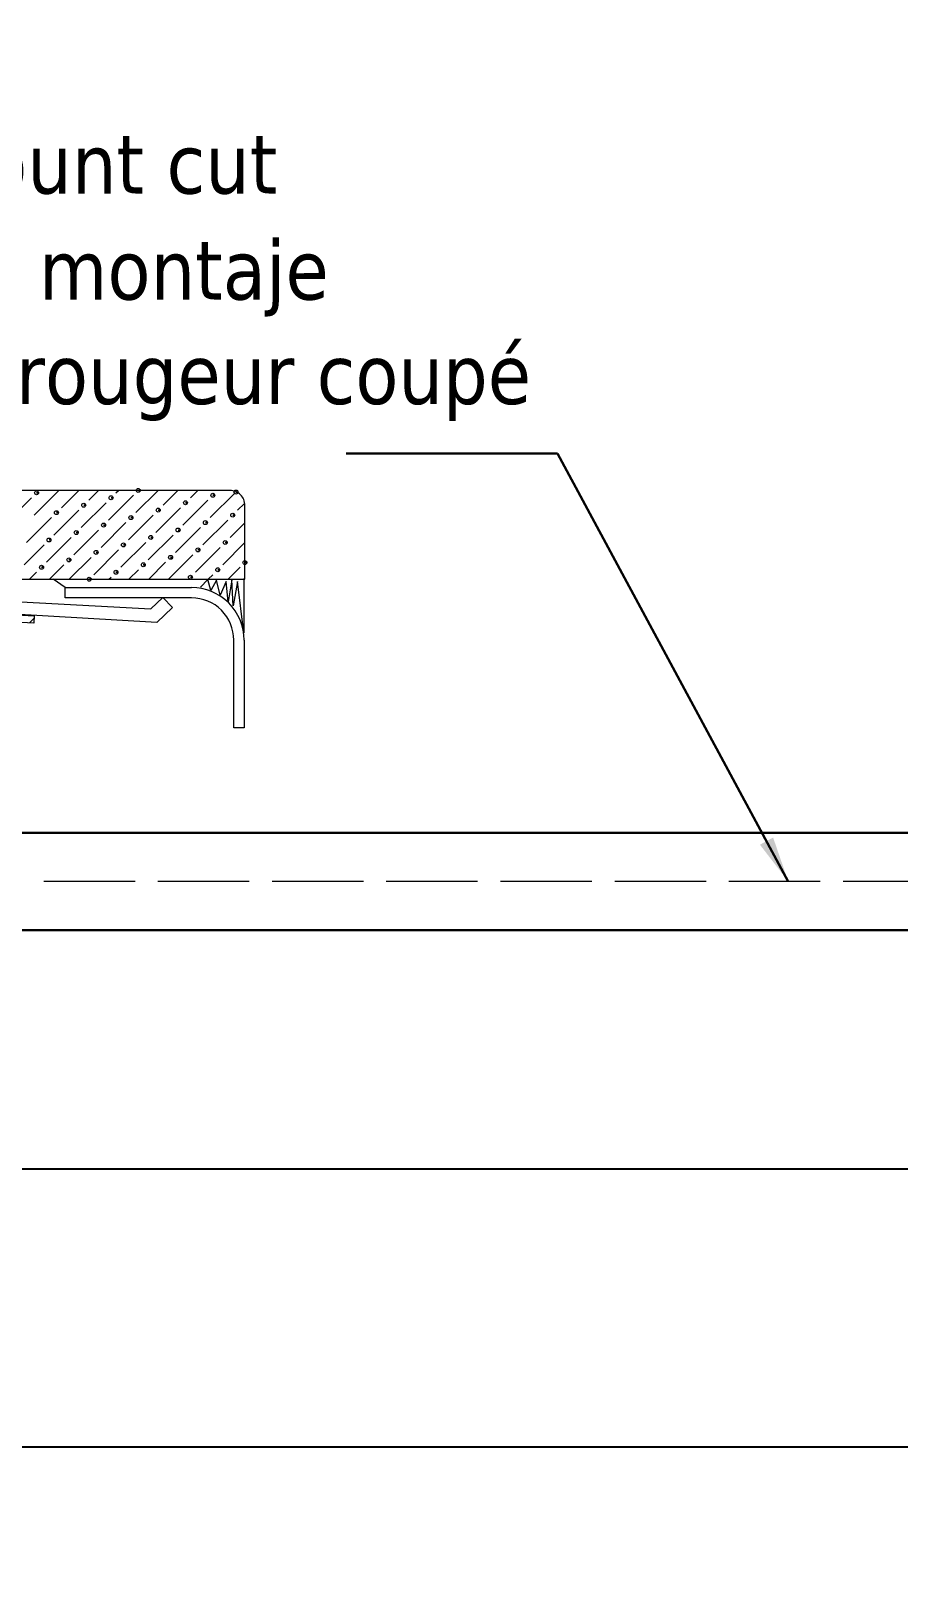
# Model space of a CAD drawing. Header units: millimetres. Extents: x 24811 to 87790, y -117828 to -2257.
# Drawn here: x 87448 to 87561.9, y -117712.9 to -117508 of the extents above; entities that cross this region are included whole.
import ezdxf

# ---------------------------------------------------------------- set-up
doc = ezdxf.new("R2010")
doc.units = ezdxf.units.MM
doc.header["$PDSIZE"] = -1
doc.linetypes.add('ACAD_ISO02W100', pattern=[15, 12, -3])
doc.layers.add('尺寸標注', color=1, linetype='Continuous', lineweight=30)
doc.layers.add('細實線', color=1, linetype='Continuous', lineweight=13)
doc.styles.add('DIM', font='txt.shx', dxfattribs={"width": 0.7, "bigfont": 'chineset.shx'})
doc.dimstyles.new('mm+in', dxfattribs={"dimscale": 2, "dimtxt": 10, "dimasz": 9, "dimexe": 1.25, "dimexo": 0.625, "dimgap": 2, "dimtad": 1, "dimtoh": 1, "dimdec": 1, "dimtxsty": 'DIM', "dimcen": 0, "dimclrd": 1, "dimclre": 1, "dimclrt": 3, "dimadec": 0, "dimazin": 0, "dimtfac": 1, "dimtdec": 1, "dimtmove": 0, "dimatfit": 3, "dimfxl": 1, "dimarcsym": 0})
doc.dimstyles.new('mm+in(开孔纸尺寸)', dxfattribs={"dimscale": 3, "dimtxt": 3.8, "dimasz": 2, "dimexe": 1.25, "dimexo": 0.625, "dimgap": 2, "dimtad": 1, "dimdec": 1, "dimtxsty": 'DIM', "dimcen": 0, "dimclrd": 256, "dimclre": 256, "dimclrt": 3, "dimadec": 0, "dimazin": 0, "dimtfac": 1, "dimtdec": 1, "dimtofl": 0, "dimtmove": 0, "dimatfit": 1, "dimfxl": 1, "dimlwd": -1, "dimarcsym": 0})

# ---------------------------------------------------------------- blocks, each defined once
blk = doc.blocks.new('*D52')
at = {"layer": 'Defpoints', "color": 0}
for p in [(86878.23, -117598.16), (87653.03, -117598.16), (87653.03, -117735.65)]:
    blk.add_point(p, dxfattribs=at)
at = {"layer": '尺寸標注', "color": 1, "lineweight": -2}
for p, q in [((86878.23, -117599.41), (86878.23, -117738.15)), ((87653.03, -117599.41), (87653.03, -117738.15)), ((86896.23, -117735.65), (87635.03, -117735.65))]:
    blk.add_line(p, q, dxfattribs=at)
at = {"layer": '尺寸標注', "color": 1}
for points in [[(86896.23, -117732.65), (86896.23, -117738.65), (86878.23, -117735.65)], [(87635.03, -117732.65), (87635.03, -117738.65), (87653.03, -117735.65)]]:
    blk.add_solid(points, dxfattribs=at)
at = {"layer": '尺寸標注', "color": 3, "insert": (87265.63, -117719.98), "char_height": 20, "attachment_point": 5, "style": 'DIM'}
blk.add_mtext('774,8mm [30 1/2"]', dxfattribs=at)
blk = doc.blocks.new('*D53')
at = {"layer": 'Defpoints', "color": 0}
for p in [(86884.63, -117605.57), (87646.63, -117605.57), (87646.63, -117693.9)]:
    blk.add_point(p, dxfattribs=at)
at = {"layer": '尺寸標注', "color": 1, "lineweight": -2}
for p, q in [((86884.63, -117606.82), (86884.63, -117696.4)), ((87646.63, -117606.82), (87646.63, -117696.4)), ((86902.63, -117693.9), (87628.63, -117693.9))]:
    blk.add_line(p, q, dxfattribs=at)
at = {"layer": '尺寸標注', "color": 1}
for points in [[(86902.63, -117690.9), (86902.63, -117696.9), (86884.63, -117693.9)], [(87628.63, -117690.9), (87628.63, -117696.9), (87646.63, -117693.9)]]:
    blk.add_solid(points, dxfattribs=at)
at = {"layer": '尺寸標注', "color": 3, "insert": (87265.63, -117679.9), "char_height": 20, "attachment_point": 5, "style": 'DIM'}
blk.add_mtext('762mm [30"]', dxfattribs=at)
blk = doc.blocks.new('*D54')
at = {"layer": 'Defpoints', "color": 0}
for p in [(86891.03, -117594.52), (87640.23, -117594.52), (87640.23, -117657.36)]:
    blk.add_point(p, dxfattribs=at)
at = {"layer": '尺寸標注', "color": 1, "lineweight": -2}
for p, q in [((86891.03, -117595.77), (86891.03, -117659.86)), ((87640.23, -117595.77), (87640.23, -117659.86)), ((86909.03, -117657.36), (87622.23, -117657.36))]:
    blk.add_line(p, q, dxfattribs=at)
at = {"layer": '尺寸標注', "color": 1}
for points in [[(86909.03, -117654.36), (86909.03, -117660.36), (86891.03, -117657.36)], [(87622.23, -117654.36), (87622.23, -117660.36), (87640.23, -117657.36)]]:
    blk.add_solid(points, dxfattribs=at)
at = {"layer": '尺寸標注', "color": 3, "insert": (87265.63, -117641.69), "char_height": 20, "attachment_point": 5, "style": 'DIM'}
blk.add_mtext('749,2mm [29 1/2"]', dxfattribs=at)
blk = doc.blocks.new('*D55')
at = {"layer": 'Defpoints', "color": 0}
for p in [(87532.33, -117181.43), (87758.99, -117181.43), (87646.63, -117626.03)]:
    blk.add_point(p, dxfattribs=at)
at = {"layer": '尺寸標注', "color": 1, "lineweight": -2}
for p, q in [((87533.58, -117181.43), (87761.49, -117181.43)), ((87758.99, -117608.03), (87758.99, -117199.43)), ((87647.88, -117626.03), (87761.49, -117626.03))]:
    blk.add_line(p, q, dxfattribs=at)
at = {"layer": '尺寸標注', "color": 1}
for points in [[(87755.99, -117199.43), (87761.99, -117199.43), (87758.99, -117181.43)], [(87755.99, -117608.03), (87761.99, -117608.03), (87758.99, -117626.03)]]:
    blk.add_solid(points, dxfattribs=at)
at = {"layer": '尺寸標注', "color": 3, "insert": (87743.32, -117403.73), "char_height": 20, "attachment_point": 5, "rotation": 90, "style": 'DIM'}
blk.add_mtext('444,6mm [17 1/2"]', dxfattribs=at)
blk = doc.blocks.new('egege')
at = {"layer": '細實線', "lineweight": 9}
for points in [[(87403.8, -116548.77), (87403.8, -116548.77), (87351.27, -116548.77), (87351.27, -116548.77)], [(87378.06, -116552.01), (87378.06, -116552.01), (87381.31, -116548.76), (87381.31, -116548.76)], [(87381.65, -116551.03), (87381.65, -116551.03), (87383.92, -116548.76), (87383.92, -116548.76)], [(87385.24, -116550.05), (87385.24, -116550.05), (87386.52, -116548.76), (87386.52, -116548.76)], [(87387.84, -116552.66), (87387.84, -116552.66), (87391.1, -116549.4), (87391.1, -116549.4)], [(87388.82, -116549.07), (87388.82, -116549.07), (87389.13, -116548.76), (87389.13, -116548.76)], [(87391.43, -116551.68), (87391.43, -116551.68), (87394.35, -116548.76), (87394.35, -116548.76)], [(87395.02, -116550.7), (87395.02, -116550.7), (87396.96, -116548.76), (87396.96, -116548.76)], [(87398.6, -116549.73), (87398.6, -116549.73), (87399.57, -116548.76), (87399.57, -116548.76)], [(87401.21, -116552.33), (87401.21, -116552.33), (87404.47, -116549.07), (87404.47, -116549.07)], [(87375.31, -116552.15), (87375.31, -116552.15), (87377.74, -116549.73), (87377.74, -116549.73)], [(87380.67, -116554.62), (87380.67, -116554.62), (87383.93, -116551.36), (87383.93, -116551.36)], [(87384.26, -116553.64), (87384.26, -116553.64), (87387.52, -116550.38), (87387.52, -116550.38)], [(87394.04, -116554.29), (87394.04, -116554.29), (87397.3, -116551.03), (87397.3, -116551.03)], [(87397.62, -116553.31), (87397.62, -116553.31), (87400.89, -116550.05), (87400.89, -116550.05)], [(87404.8, -116551.36), (87404.8, -116551.36), (87405.68, -116550.47), (87405.68, -116550.47)], [(87405.74, -116560.43), (87405.74, -116560.43), (87405.74, -116550.71), (87405.74, -116550.71)], [(87377.08, -116555.6), (87377.08, -116555.6), (87380.34, -116552.33), (87380.34, -116552.33)], [(87386.87, -116556.25), (87386.87, -116556.25), (87390.13, -116552.99), (87390.13, -116552.99)], [(87390.45, -116555.27), (87390.45, -116555.27), (87393.71, -116552.01), (87393.71, -116552.01)], [(87396.65, -116556.9), (87396.65, -116556.9), (87399.91, -116553.64), (87399.91, -116553.64)], [(87400.23, -116555.92), (87400.23, -116555.92), (87403.49, -116552.66), (87403.49, -116552.66)], [(87403.82, -116554.94), (87403.82, -116554.94), (87405.75, -116553.01), (87405.75, -116553.01)], [(87379.69, -116558.2), (87379.69, -116558.2), (87382.95, -116554.94), (87382.95, -116554.94)], [(87383.28, -116557.23), (87383.28, -116557.23), (87386.54, -116553.96), (87386.54, -116553.96)], [(87389.47, -116558.85), (87389.47, -116558.85), (87392.73, -116555.6), (87392.73, -116555.6)], [(87393.06, -116557.88), (87393.06, -116557.88), (87396.32, -116554.62), (87396.32, -116554.62)], [(87402.84, -116558.53), (87402.84, -116558.53), (87405.75, -116555.62), (87405.75, -116555.62)], [(87376.75, -116558.54), (87376.75, -116558.54), (87379.37, -116555.92), (87379.37, -116555.92)], [(87382.69, -116560.42), (87382.69, -116560.42), (87385.56, -116557.55), (87385.56, -116557.55)], [(87385.89, -116559.83), (87385.89, -116559.83), (87389.15, -116556.57), (87389.15, -116556.57)], [(87395.73, -116560.42), (87395.73, -116560.42), (87398.93, -116557.23), (87398.93, -116557.23)], [(87399.26, -116559.51), (87399.26, -116559.51), (87402.52, -116556.25), (87402.52, -116556.25)], [(87377.47, -116560.42), (87377.47, -116560.42), (87378.39, -116559.51), (87378.39, -116559.51)], [(87380.08, -116560.42), (87380.08, -116560.42), (87381.98, -116558.53), (87381.98, -116558.53)], [(87390.51, -116560.42), (87390.51, -116560.42), (87391.76, -116559.18), (87391.76, -116559.18)], [(87393.12, -116560.42), (87393.12, -116560.42), (87395.34, -116558.2), (87395.34, -116558.2)], [(87400.94, -116560.42), (87400.94, -116560.42), (87401.54, -116559.83), (87401.54, -116559.83)], [(87403.55, -116560.42), (87403.55, -116560.42), (87405.12, -116558.85), (87405.12, -116558.85)], [(87352.14, -116560.42), (87352.14, -116560.42), (87405.74, -116560.42), (87405.74, -116560.42)], [(87382.14, -116561.51), (87382.14, -116561.51), (87380.55, -116560.42), (87380.55, -116560.42)], [(87382.13, -116561.51), (87382.13, -116561.51), (87398.73, -116561.51), (87398.73, -116561.51)], [(87382.14, -116562.87), (87382.14, -116562.87), (87382.14, -116561.51), (87382.14, -116561.51)], [(87387.9, -116560.42), (87387.9, -116560.42), (87388.17, -116560.16), (87388.17, -116560.16)], [(87394.18, -116566.09), (87394.18, -116566.09), (87355.81, -116563.86), (87355.81, -116563.86)], [(87356.78, -116562.36), (87356.78, -116562.36), (87393.41, -116564.33), (87393.41, -116564.33)], [(87398.73, -116562.87), (87398.73, -116562.87), (87382.13, -116562.87), (87382.13, -116562.87)], [(87393.41, -116564.32), (87393.41, -116564.32), (87394.96, -116562.83), (87394.96, -116562.83)], [(87394.96, -116562.83), (87394.96, -116562.83), (87396.22, -116564.14), (87396.22, -116564.14)], [(87378, -116566.2), (87378, -116566.2), (87371.73, -116565.84), (87371.73, -116565.84)], [(87371.79, -116564.89), (87371.79, -116564.89), (87378.06, -116565.25), (87378.06, -116565.25)], [(87377.47, -116566.17), (87377.47, -116566.17), (87378.04, -116565.59), (87378.04, -116565.59)], [(87378.06, -116565.25), (87378.06, -116565.25), (87378.01, -116566.2), (87378.01, -116566.2)], [(87396.22, -116564.14), (87396.22, -116564.14), (87394.19, -116566.09), (87394.19, -116566.09)], [(87404.29, -116579.95), (87404.29, -116579.95), (87404.29, -116568.42), (87404.29, -116568.42)], [(87405.65, -116568.42), (87405.65, -116568.42), (87405.65, -116579.95), (87405.65, -116579.95)], [(87405.66, -116579.95), (87405.66, -116579.95), (87404.3, -116579.95), (87404.3, -116579.95)]]:
    blk.add_open_spline(points, degree=3, dxfattribs=at)
for points, knots in [([(87378.39, -116549.07), (87378.39, -116549.07), (87378.65, -116549.07), (87378.65, -116549.07), (87378.65, -116549.07), (87378.65, -116548.93), (87378.53, -116548.81), (87378.39, -116548.81), (87378.39, -116548.81), (87378.25, -116548.81), (87378.13, -116548.93), (87378.13, -116549.07), (87378.13, -116549.07), (87378.13, -116549.22), (87378.25, -116549.33), (87378.39, -116549.33), (87378.39, -116549.33), (87378.53, -116549.33), (87378.65, -116549.22), (87378.65, -116549.07), (87378.65, -116549.07), (87378.65, -116549.07), (87378.39, -116549.07), (87378.39, -116549.07)], [0, 0, 0, 0, 0.142857, 0.142857, 0.142857, 0.142857, 0.285714, 0.285714, 0.285714, 0.285714, 0.428571, 0.428571, 0.428571, 0.428571, 0.571429, 0.571429, 0.571429, 0.571429, 0.714286, 0.714286, 0.714286, 0.714286, 1, 1, 1, 1]), ([(87388.17, -116549.73), (87388.17, -116549.73), (87388.43, -116549.73), (87388.43, -116549.73), (87388.43, -116549.73), (87388.43, -116549.58), (87388.31, -116549.47), (87388.17, -116549.47), (87388.17, -116549.47), (87388.03, -116549.47), (87387.91, -116549.58), (87387.91, -116549.73), (87387.91, -116549.73), (87387.91, -116549.87), (87388.03, -116549.99), (87388.17, -116549.99), (87388.17, -116549.99), (87388.31, -116549.99), (87388.43, -116549.87), (87388.43, -116549.73), (87388.43, -116549.73), (87388.43, -116549.73), (87388.17, -116549.73), (87388.17, -116549.73)], [0, 0, 0, 0, 0.142857, 0.142857, 0.142857, 0.142857, 0.285714, 0.285714, 0.285714, 0.285714, 0.428571, 0.428571, 0.428571, 0.428571, 0.571429, 0.571429, 0.571429, 0.571429, 0.714286, 0.714286, 0.714286, 0.714286, 1, 1, 1, 1]), ([(87391.74, -116548.76), (87391.74, -116548.76), (87392, -116548.76), (87392, -116548.76), (87392, -116548.76), (87392, -116548.62), (87391.89, -116548.5), (87391.74, -116548.5), (87391.74, -116548.5), (87391.6, -116548.5), (87391.48, -116548.62), (87391.48, -116548.76), (87391.48, -116548.76), (87391.48, -116548.91), (87391.6, -116549.02), (87391.74, -116549.02), (87391.74, -116549.02), (87391.89, -116549.02), (87392, -116548.91), (87392, -116548.76), (87392, -116548.76), (87392, -116548.76), (87391.74, -116548.76), (87391.74, -116548.76)], [0, 0, 0, 0, 0.142857, 0.142857, 0.142857, 0.142857, 0.285714, 0.285714, 0.285714, 0.285714, 0.428571, 0.428571, 0.428571, 0.428571, 0.571429, 0.571429, 0.571429, 0.571429, 0.714286, 0.714286, 0.714286, 0.714286, 1, 1, 1, 1]), ([(87401.54, -116549.4), (87401.54, -116549.4), (87401.8, -116549.4), (87401.8, -116549.4), (87401.8, -116549.4), (87401.8, -116549.26), (87401.68, -116549.14), (87401.54, -116549.14), (87401.54, -116549.14), (87401.39, -116549.14), (87401.28, -116549.26), (87401.28, -116549.4), (87401.28, -116549.4), (87401.28, -116549.54), (87401.39, -116549.66), (87401.54, -116549.66), (87401.54, -116549.66), (87401.68, -116549.66), (87401.8, -116549.54), (87401.8, -116549.4), (87401.8, -116549.4), (87401.8, -116549.4), (87401.54, -116549.4), (87401.54, -116549.4)], [0, 0, 0, 0, 0.142857, 0.142857, 0.142857, 0.142857, 0.285714, 0.285714, 0.285714, 0.285714, 0.428571, 0.428571, 0.428571, 0.428571, 0.571429, 0.571429, 0.571429, 0.571429, 0.714286, 0.714286, 0.714286, 0.714286, 1, 1, 1, 1]), ([(87405.75, -116550.71), (87405.75, -116550.19), (87405.54, -116549.7), (87405.18, -116549.33), (87405.18, -116549.33), (87404.81, -116548.97), (87404.32, -116548.76), (87403.8, -116548.76)], [0, 0, 0, 0, 0.333333, 0.333333, 0.333333, 0.333333, 1, 1, 1, 1]), ([(87404.58, -116548.97), (87404.58, -116548.97), (87404.84, -116548.97), (87404.84, -116548.97), (87404.84, -116548.97), (87404.84, -116548.83), (87404.72, -116548.71), (87404.58, -116548.71), (87404.58, -116548.71), (87404.43, -116548.71), (87404.32, -116548.83), (87404.32, -116548.97), (87404.32, -116548.97), (87404.32, -116549.11), (87404.43, -116549.23), (87404.58, -116549.23), (87404.58, -116549.23), (87404.72, -116549.23), (87404.84, -116549.11), (87404.84, -116548.97), (87404.84, -116548.97), (87404.84, -116548.97), (87404.58, -116548.97), (87404.58, -116548.97)], [0, 0, 0, 0, 0.142857, 0.142857, 0.142857, 0.142857, 0.285714, 0.285714, 0.285714, 0.285714, 0.428571, 0.428571, 0.428571, 0.428571, 0.571429, 0.571429, 0.571429, 0.571429, 0.714286, 0.714286, 0.714286, 0.714286, 1, 1, 1, 1]), ([(87381, -116551.68), (87381, -116551.68), (87381.26, -116551.68), (87381.26, -116551.68), (87381.26, -116551.68), (87381.26, -116551.54), (87381.14, -116551.42), (87381, -116551.42), (87381, -116551.42), (87380.85, -116551.42), (87380.74, -116551.54), (87380.74, -116551.68), (87380.74, -116551.68), (87380.74, -116551.82), (87380.85, -116551.94), (87381, -116551.94), (87381, -116551.94), (87381.14, -116551.94), (87381.26, -116551.82), (87381.26, -116551.68), (87381.26, -116551.68), (87381.26, -116551.68), (87381, -116551.68), (87381, -116551.68)], [0, 0, 0, 0, 0.142857, 0.142857, 0.142857, 0.142857, 0.285714, 0.285714, 0.285714, 0.285714, 0.428571, 0.428571, 0.428571, 0.428571, 0.571429, 0.571429, 0.571429, 0.571429, 0.714286, 0.714286, 0.714286, 0.714286, 1, 1, 1, 1]), ([(87384.58, -116550.7), (87384.58, -116550.7), (87384.84, -116550.7), (87384.84, -116550.7), (87384.84, -116550.7), (87384.84, -116550.56), (87384.73, -116550.44), (87384.58, -116550.44), (87384.58, -116550.44), (87384.44, -116550.44), (87384.32, -116550.56), (87384.32, -116550.7), (87384.32, -116550.7), (87384.32, -116550.85), (87384.44, -116550.96), (87384.58, -116550.96), (87384.58, -116550.96), (87384.73, -116550.96), (87384.84, -116550.85), (87384.84, -116550.7), (87384.84, -116550.7), (87384.84, -116550.7), (87384.58, -116550.7), (87384.58, -116550.7)], [0, 0, 0, 0, 0.142857, 0.142857, 0.142857, 0.142857, 0.285714, 0.285714, 0.285714, 0.285714, 0.428571, 0.428571, 0.428571, 0.428571, 0.571429, 0.571429, 0.571429, 0.571429, 0.714286, 0.714286, 0.714286, 0.714286, 1, 1, 1, 1]), ([(87394.37, -116551.36), (87394.37, -116551.36), (87394.63, -116551.36), (87394.63, -116551.36), (87394.63, -116551.36), (87394.63, -116551.21), (87394.51, -116551.09), (87394.37, -116551.09), (87394.37, -116551.09), (87394.22, -116551.09), (87394.11, -116551.21), (87394.11, -116551.36), (87394.11, -116551.36), (87394.11, -116551.5), (87394.22, -116551.61), (87394.37, -116551.61), (87394.37, -116551.61), (87394.51, -116551.61), (87394.63, -116551.5), (87394.63, -116551.36), (87394.63, -116551.36), (87394.63, -116551.36), (87394.37, -116551.36), (87394.37, -116551.36)], [0, 0, 0, 0, 0.142857, 0.142857, 0.142857, 0.142857, 0.285714, 0.285714, 0.285714, 0.285714, 0.428571, 0.428571, 0.428571, 0.428571, 0.571429, 0.571429, 0.571429, 0.571429, 0.714286, 0.714286, 0.714286, 0.714286, 1, 1, 1, 1]), ([(87397.95, -116550.38), (87397.95, -116550.38), (87398.21, -116550.38), (87398.21, -116550.38), (87398.21, -116550.38), (87398.21, -116550.24), (87398.09, -116550.12), (87397.95, -116550.12), (87397.95, -116550.12), (87397.81, -116550.12), (87397.69, -116550.24), (87397.69, -116550.38), (87397.69, -116550.38), (87397.69, -116550.52), (87397.81, -116550.64), (87397.95, -116550.64), (87397.95, -116550.64), (87398.09, -116550.64), (87398.21, -116550.52), (87398.21, -116550.38), (87398.21, -116550.38), (87398.21, -116550.38), (87397.95, -116550.38), (87397.95, -116550.38)], [0, 0, 0, 0, 0.142857, 0.142857, 0.142857, 0.142857, 0.285714, 0.285714, 0.285714, 0.285714, 0.428571, 0.428571, 0.428571, 0.428571, 0.571429, 0.571429, 0.571429, 0.571429, 0.714286, 0.714286, 0.714286, 0.714286, 1, 1, 1, 1]), ([(87387.19, -116553.31), (87387.19, -116553.31), (87387.45, -116553.31), (87387.45, -116553.31), (87387.45, -116553.31), (87387.45, -116553.17), (87387.34, -116553.05), (87387.19, -116553.05), (87387.19, -116553.05), (87387.05, -116553.05), (87386.93, -116553.17), (87386.93, -116553.31), (87386.93, -116553.31), (87386.93, -116553.46), (87387.05, -116553.57), (87387.19, -116553.57), (87387.19, -116553.57), (87387.34, -116553.57), (87387.45, -116553.46), (87387.45, -116553.31), (87387.45, -116553.31), (87387.45, -116553.31), (87387.19, -116553.31), (87387.19, -116553.31)], [0, 0, 0, 0, 0.142857, 0.142857, 0.142857, 0.142857, 0.285714, 0.285714, 0.285714, 0.285714, 0.428571, 0.428571, 0.428571, 0.428571, 0.571429, 0.571429, 0.571429, 0.571429, 0.714286, 0.714286, 0.714286, 0.714286, 1, 1, 1, 1]), ([(87390.78, -116552.33), (87390.78, -116552.33), (87391.04, -116552.33), (87391.04, -116552.33), (87391.04, -116552.33), (87391.04, -116552.19), (87390.92, -116552.07), (87390.78, -116552.07), (87390.78, -116552.07), (87390.64, -116552.07), (87390.52, -116552.19), (87390.52, -116552.33), (87390.52, -116552.33), (87390.52, -116552.48), (87390.64, -116552.59), (87390.78, -116552.59), (87390.78, -116552.59), (87390.92, -116552.59), (87391.04, -116552.48), (87391.04, -116552.33), (87391.04, -116552.33), (87391.04, -116552.33), (87390.78, -116552.33), (87390.78, -116552.33)], [0, 0, 0, 0, 0.142857, 0.142857, 0.142857, 0.142857, 0.285714, 0.285714, 0.285714, 0.285714, 0.428571, 0.428571, 0.428571, 0.428571, 0.571429, 0.571429, 0.571429, 0.571429, 0.714286, 0.714286, 0.714286, 0.714286, 1, 1, 1, 1]), ([(87396.97, -116553.96), (87396.97, -116553.96), (87397.23, -116553.96), (87397.23, -116553.96), (87397.23, -116553.96), (87397.23, -116553.82), (87397.12, -116553.7), (87396.97, -116553.7), (87396.97, -116553.7), (87396.83, -116553.7), (87396.71, -116553.82), (87396.71, -116553.96), (87396.71, -116553.96), (87396.71, -116554.11), (87396.83, -116554.22), (87396.97, -116554.22), (87396.97, -116554.22), (87397.12, -116554.22), (87397.23, -116554.11), (87397.23, -116553.96), (87397.23, -116553.96), (87397.23, -116553.96), (87396.97, -116553.96), (87396.97, -116553.96)], [0, 0, 0, 0, 0.142857, 0.142857, 0.142857, 0.142857, 0.285714, 0.285714, 0.285714, 0.285714, 0.428571, 0.428571, 0.428571, 0.428571, 0.571429, 0.571429, 0.571429, 0.571429, 0.714286, 0.714286, 0.714286, 0.714286, 1, 1, 1, 1]), ([(87400.56, -116552.99), (87400.56, -116552.99), (87400.82, -116552.99), (87400.82, -116552.99), (87400.82, -116552.99), (87400.82, -116552.84), (87400.7, -116552.73), (87400.56, -116552.73), (87400.56, -116552.73), (87400.42, -116552.73), (87400.3, -116552.84), (87400.3, -116552.99), (87400.3, -116552.99), (87400.3, -116553.13), (87400.42, -116553.25), (87400.56, -116553.25), (87400.56, -116553.25), (87400.7, -116553.25), (87400.82, -116553.13), (87400.82, -116552.99), (87400.82, -116552.99), (87400.82, -116552.99), (87400.56, -116552.99), (87400.56, -116552.99)], [0, 0, 0, 0, 0.142857, 0.142857, 0.142857, 0.142857, 0.285714, 0.285714, 0.285714, 0.285714, 0.428571, 0.428571, 0.428571, 0.428571, 0.571429, 0.571429, 0.571429, 0.571429, 0.714286, 0.714286, 0.714286, 0.714286, 1, 1, 1, 1]), ([(87404.15, -116552.01), (87404.15, -116552.01), (87404.41, -116552.01), (87404.41, -116552.01), (87404.41, -116552.01), (87404.41, -116551.86), (87404.29, -116551.75), (87404.15, -116551.75), (87404.15, -116551.75), (87404, -116551.75), (87403.89, -116551.86), (87403.89, -116552.01), (87403.89, -116552.01), (87403.89, -116552.15), (87404, -116552.27), (87404.15, -116552.27), (87404.15, -116552.27), (87404.29, -116552.27), (87404.41, -116552.15), (87404.41, -116552.01), (87404.41, -116552.01), (87404.41, -116552.01), (87404.15, -116552.01), (87404.15, -116552.01)], [0, 0, 0, 0, 0.142857, 0.142857, 0.142857, 0.142857, 0.285714, 0.285714, 0.285714, 0.285714, 0.428571, 0.428571, 0.428571, 0.428571, 0.571429, 0.571429, 0.571429, 0.571429, 0.714286, 0.714286, 0.714286, 0.714286, 1, 1, 1, 1]), ([(87380.02, -116555.27), (87380.02, -116555.27), (87380.28, -116555.27), (87380.28, -116555.27), (87380.28, -116555.27), (87380.28, -116555.13), (87380.16, -116555.01), (87380.02, -116555.01), (87380.02, -116555.01), (87379.87, -116555.01), (87379.76, -116555.13), (87379.76, -116555.27), (87379.76, -116555.27), (87379.76, -116555.41), (87379.87, -116555.53), (87380.02, -116555.53), (87380.02, -116555.53), (87380.16, -116555.53), (87380.28, -116555.41), (87380.28, -116555.27), (87380.28, -116555.27), (87380.28, -116555.27), (87380.02, -116555.27), (87380.02, -116555.27)], [0, 0, 0, 0, 0.142857, 0.142857, 0.142857, 0.142857, 0.285714, 0.285714, 0.285714, 0.285714, 0.428571, 0.428571, 0.428571, 0.428571, 0.571429, 0.571429, 0.571429, 0.571429, 0.714286, 0.714286, 0.714286, 0.714286, 1, 1, 1, 1]), ([(87383.6, -116554.29), (87383.6, -116554.29), (87383.86, -116554.29), (87383.86, -116554.29), (87383.86, -116554.29), (87383.86, -116554.15), (87383.75, -116554.03), (87383.6, -116554.03), (87383.6, -116554.03), (87383.46, -116554.03), (87383.34, -116554.15), (87383.34, -116554.29), (87383.34, -116554.29), (87383.34, -116554.43), (87383.46, -116554.55), (87383.6, -116554.55), (87383.6, -116554.55), (87383.75, -116554.55), (87383.86, -116554.43), (87383.86, -116554.29), (87383.86, -116554.29), (87383.86, -116554.29), (87383.6, -116554.29), (87383.6, -116554.29)], [0, 0, 0, 0, 0.142857, 0.142857, 0.142857, 0.142857, 0.285714, 0.285714, 0.285714, 0.285714, 0.428571, 0.428571, 0.428571, 0.428571, 0.571429, 0.571429, 0.571429, 0.571429, 0.714286, 0.714286, 0.714286, 0.714286, 1, 1, 1, 1]), ([(87389.8, -116555.92), (87389.8, -116555.92), (87390.06, -116555.92), (87390.06, -116555.92), (87390.06, -116555.92), (87390.06, -116555.78), (87389.94, -116555.66), (87389.8, -116555.66), (87389.8, -116555.66), (87389.66, -116555.66), (87389.54, -116555.78), (87389.54, -116555.92), (87389.54, -116555.92), (87389.54, -116556.06), (87389.66, -116556.18), (87389.8, -116556.18), (87389.8, -116556.18), (87389.94, -116556.18), (87390.06, -116556.06), (87390.06, -116555.92), (87390.06, -116555.92), (87390.06, -116555.92), (87389.8, -116555.92), (87389.8, -116555.92)], [0, 0, 0, 0, 0.142857, 0.142857, 0.142857, 0.142857, 0.285714, 0.285714, 0.285714, 0.285714, 0.428571, 0.428571, 0.428571, 0.428571, 0.571429, 0.571429, 0.571429, 0.571429, 0.714286, 0.714286, 0.714286, 0.714286, 1, 1, 1, 1]), ([(87393.39, -116554.94), (87393.39, -116554.94), (87393.65, -116554.94), (87393.65, -116554.94), (87393.65, -116554.94), (87393.65, -116554.8), (87393.53, -116554.68), (87393.39, -116554.68), (87393.39, -116554.68), (87393.24, -116554.68), (87393.13, -116554.8), (87393.13, -116554.94), (87393.13, -116554.94), (87393.13, -116555.09), (87393.24, -116555.2), (87393.39, -116555.2), (87393.39, -116555.2), (87393.53, -116555.2), (87393.65, -116555.09), (87393.65, -116554.94), (87393.65, -116554.94), (87393.65, -116554.94), (87393.39, -116554.94), (87393.39, -116554.94)], [0, 0, 0, 0, 0.142857, 0.142857, 0.142857, 0.142857, 0.285714, 0.285714, 0.285714, 0.285714, 0.428571, 0.428571, 0.428571, 0.428571, 0.571429, 0.571429, 0.571429, 0.571429, 0.714286, 0.714286, 0.714286, 0.714286, 1, 1, 1, 1]), ([(87403.17, -116555.59), (87403.17, -116555.59), (87403.43, -116555.59), (87403.43, -116555.59), (87403.43, -116555.59), (87403.43, -116555.45), (87403.31, -116555.34), (87403.17, -116555.34), (87403.17, -116555.34), (87403.02, -116555.34), (87402.91, -116555.45), (87402.91, -116555.59), (87402.91, -116555.59), (87402.91, -116555.74), (87403.02, -116555.86), (87403.17, -116555.86), (87403.17, -116555.86), (87403.31, -116555.86), (87403.43, -116555.74), (87403.43, -116555.59), (87403.43, -116555.59), (87403.43, -116555.59), (87403.17, -116555.59), (87403.17, -116555.59)], [0, 0, 0, 0, 0.142857, 0.142857, 0.142857, 0.142857, 0.285714, 0.285714, 0.285714, 0.285714, 0.428571, 0.428571, 0.428571, 0.428571, 0.571429, 0.571429, 0.571429, 0.571429, 0.714286, 0.714286, 0.714286, 0.714286, 1, 1, 1, 1]), ([(87382.63, -116557.88), (87382.63, -116557.88), (87382.89, -116557.88), (87382.89, -116557.88), (87382.89, -116557.88), (87382.89, -116557.73), (87382.77, -116557.62), (87382.63, -116557.62), (87382.63, -116557.62), (87382.48, -116557.62), (87382.37, -116557.73), (87382.37, -116557.88), (87382.37, -116557.88), (87382.37, -116558.02), (87382.48, -116558.14), (87382.63, -116558.14), (87382.63, -116558.14), (87382.77, -116558.14), (87382.89, -116558.02), (87382.89, -116557.88), (87382.89, -116557.88), (87382.89, -116557.88), (87382.63, -116557.88), (87382.63, -116557.88)], [0, 0, 0, 0, 0.142857, 0.142857, 0.142857, 0.142857, 0.285714, 0.285714, 0.285714, 0.285714, 0.428571, 0.428571, 0.428571, 0.428571, 0.571429, 0.571429, 0.571429, 0.571429, 0.714286, 0.714286, 0.714286, 0.714286, 1, 1, 1, 1]), ([(87386.21, -116556.9), (87386.21, -116556.9), (87386.47, -116556.9), (87386.47, -116556.9), (87386.47, -116556.9), (87386.47, -116556.75), (87386.36, -116556.64), (87386.21, -116556.64), (87386.21, -116556.64), (87386.07, -116556.64), (87385.95, -116556.75), (87385.95, -116556.9), (87385.95, -116556.9), (87385.95, -116557.04), (87386.07, -116557.16), (87386.21, -116557.16), (87386.21, -116557.16), (87386.36, -116557.16), (87386.47, -116557.04), (87386.47, -116556.9), (87386.47, -116556.9), (87386.47, -116556.9), (87386.21, -116556.9), (87386.21, -116556.9)], [0, 0, 0, 0, 0.142857, 0.142857, 0.142857, 0.142857, 0.285714, 0.285714, 0.285714, 0.285714, 0.428571, 0.428571, 0.428571, 0.428571, 0.571429, 0.571429, 0.571429, 0.571429, 0.714286, 0.714286, 0.714286, 0.714286, 1, 1, 1, 1]), ([(87395.99, -116557.55), (87395.99, -116557.55), (87396.26, -116557.55), (87396.26, -116557.55), (87396.26, -116557.55), (87396.26, -116557.41), (87396.14, -116557.29), (87395.99, -116557.29), (87395.99, -116557.29), (87395.85, -116557.29), (87395.73, -116557.41), (87395.73, -116557.55), (87395.73, -116557.55), (87395.73, -116557.69), (87395.85, -116557.81), (87395.99, -116557.81), (87395.99, -116557.81), (87396.14, -116557.81), (87396.26, -116557.69), (87396.26, -116557.55), (87396.26, -116557.55), (87396.26, -116557.55), (87395.99, -116557.55), (87395.99, -116557.55)], [0, 0, 0, 0, 0.142857, 0.142857, 0.142857, 0.142857, 0.285714, 0.285714, 0.285714, 0.285714, 0.428571, 0.428571, 0.428571, 0.428571, 0.571429, 0.571429, 0.571429, 0.571429, 0.714286, 0.714286, 0.714286, 0.714286, 1, 1, 1, 1]), ([(87399.58, -116556.57), (87399.58, -116556.57), (87399.84, -116556.57), (87399.84, -116556.57), (87399.84, -116556.57), (87399.84, -116556.43), (87399.73, -116556.31), (87399.58, -116556.31), (87399.58, -116556.31), (87399.44, -116556.31), (87399.32, -116556.43), (87399.32, -116556.57), (87399.32, -116556.57), (87399.32, -116556.71), (87399.44, -116556.83), (87399.58, -116556.83), (87399.58, -116556.83), (87399.73, -116556.83), (87399.84, -116556.71), (87399.84, -116556.57), (87399.84, -116556.57), (87399.84, -116556.57), (87399.58, -116556.57), (87399.58, -116556.57)], [0, 0, 0, 0, 0.142857, 0.142857, 0.142857, 0.142857, 0.285714, 0.285714, 0.285714, 0.285714, 0.428571, 0.428571, 0.428571, 0.428571, 0.571429, 0.571429, 0.571429, 0.571429, 0.714286, 0.714286, 0.714286, 0.714286, 1, 1, 1, 1]), ([(87379.04, -116558.85), (87379.04, -116558.85), (87379.3, -116558.85), (87379.3, -116558.85), (87379.3, -116558.85), (87379.3, -116558.71), (87379.19, -116558.59), (87379.04, -116558.59), (87379.04, -116558.59), (87378.9, -116558.59), (87378.78, -116558.71), (87378.78, -116558.85), (87378.78, -116558.85), (87378.78, -116559), (87378.9, -116559.11), (87379.04, -116559.11), (87379.04, -116559.11), (87379.19, -116559.11), (87379.3, -116559), (87379.3, -116558.85), (87379.3, -116558.85), (87379.3, -116558.85), (87379.04, -116558.85), (87379.04, -116558.85)], [0, 0, 0, 0, 0.142857, 0.142857, 0.142857, 0.142857, 0.285714, 0.285714, 0.285714, 0.285714, 0.428571, 0.428571, 0.428571, 0.428571, 0.571429, 0.571429, 0.571429, 0.571429, 0.714286, 0.714286, 0.714286, 0.714286, 1, 1, 1, 1]), ([(87388.82, -116559.51), (87388.82, -116559.51), (87389.08, -116559.51), (87389.08, -116559.51), (87389.08, -116559.51), (87389.08, -116559.36), (87388.97, -116559.25), (87388.82, -116559.25), (87388.82, -116559.25), (87388.68, -116559.25), (87388.56, -116559.36), (87388.56, -116559.51), (87388.56, -116559.51), (87388.56, -116559.65), (87388.68, -116559.77), (87388.82, -116559.77), (87388.82, -116559.77), (87388.97, -116559.77), (87389.08, -116559.65), (87389.08, -116559.51), (87389.08, -116559.51), (87389.08, -116559.51), (87388.82, -116559.51), (87388.82, -116559.51)], [0, 0, 0, 0, 0.142857, 0.142857, 0.142857, 0.142857, 0.285714, 0.285714, 0.285714, 0.285714, 0.428571, 0.428571, 0.428571, 0.428571, 0.571429, 0.571429, 0.571429, 0.571429, 0.714286, 0.714286, 0.714286, 0.714286, 1, 1, 1, 1]), ([(87392.41, -116558.53), (87392.41, -116558.53), (87392.67, -116558.53), (87392.67, -116558.53), (87392.67, -116558.53), (87392.67, -116558.39), (87392.55, -116558.27), (87392.41, -116558.27), (87392.41, -116558.27), (87392.26, -116558.27), (87392.15, -116558.39), (87392.15, -116558.53), (87392.15, -116558.53), (87392.15, -116558.67), (87392.26, -116558.79), (87392.41, -116558.79), (87392.41, -116558.79), (87392.55, -116558.79), (87392.67, -116558.67), (87392.67, -116558.53), (87392.67, -116558.53), (87392.67, -116558.53), (87392.41, -116558.53), (87392.41, -116558.53)], [0, 0, 0, 0, 0.142857, 0.142857, 0.142857, 0.142857, 0.285714, 0.285714, 0.285714, 0.285714, 0.428571, 0.428571, 0.428571, 0.428571, 0.571429, 0.571429, 0.571429, 0.571429, 0.714286, 0.714286, 0.714286, 0.714286, 1, 1, 1, 1]), ([(87398.6, -116560.16), (87398.6, -116560.16), (87398.86, -116560.16), (87398.86, -116560.16), (87398.86, -116560.16), (87398.86, -116560.01), (87398.75, -116559.9), (87398.6, -116559.9), (87398.6, -116559.9), (87398.46, -116559.9), (87398.34, -116560.01), (87398.34, -116560.16), (87398.34, -116560.16), (87398.34, -116560.3), (87398.46, -116560.42), (87398.6, -116560.42), (87398.6, -116560.42), (87398.75, -116560.42), (87398.86, -116560.3), (87398.86, -116560.16), (87398.86, -116560.16), (87398.86, -116560.16), (87398.6, -116560.16), (87398.6, -116560.16)], [0, 0, 0, 0, 0.142857, 0.142857, 0.142857, 0.142857, 0.285714, 0.285714, 0.285714, 0.285714, 0.428571, 0.428571, 0.428571, 0.428571, 0.571429, 0.571429, 0.571429, 0.571429, 0.714286, 0.714286, 0.714286, 0.714286, 1, 1, 1, 1]), ([(87402.19, -116559.18), (87402.19, -116559.18), (87402.45, -116559.18), (87402.45, -116559.18), (87402.45, -116559.18), (87402.45, -116559.04), (87402.33, -116558.92), (87402.19, -116558.92), (87402.19, -116558.92), (87402.05, -116558.92), (87401.93, -116559.04), (87401.93, -116559.18), (87401.93, -116559.18), (87401.93, -116559.32), (87402.05, -116559.44), (87402.19, -116559.44), (87402.19, -116559.44), (87402.33, -116559.44), (87402.45, -116559.32), (87402.45, -116559.18), (87402.45, -116559.18), (87402.45, -116559.18), (87402.19, -116559.18), (87402.19, -116559.18)], [0, 0, 0, 0, 0.142857, 0.142857, 0.142857, 0.142857, 0.285714, 0.285714, 0.285714, 0.285714, 0.428571, 0.428571, 0.428571, 0.428571, 0.571429, 0.571429, 0.571429, 0.571429, 0.714286, 0.714286, 0.714286, 0.714286, 1, 1, 1, 1]), ([(87405.75, -116558.23), (87405.75, -116558.23), (87406.01, -116558.23), (87406.01, -116558.23), (87406.01, -116558.23), (87406.01, -116558.09), (87405.89, -116557.97), (87405.75, -116557.97), (87405.75, -116557.97), (87405.6, -116557.97), (87405.49, -116558.09), (87405.49, -116558.23), (87405.49, -116558.23), (87405.49, -116558.37), (87405.6, -116558.49), (87405.75, -116558.49), (87405.75, -116558.49), (87405.89, -116558.49), (87406.01, -116558.37), (87406.01, -116558.23), (87406.01, -116558.23), (87406.01, -116558.23), (87405.75, -116558.23), (87405.75, -116558.23)], [0, 0, 0, 0, 0.142857, 0.142857, 0.142857, 0.142857, 0.285714, 0.285714, 0.285714, 0.285714, 0.428571, 0.428571, 0.428571, 0.428571, 0.571429, 0.571429, 0.571429, 0.571429, 0.714286, 0.714286, 0.714286, 0.714286, 1, 1, 1, 1]), ([(87385.3, -116560.42), (87385.3, -116560.42), (87385.56, -116560.42), (87385.56, -116560.42), (87385.56, -116560.42), (87385.56, -116560.28), (87385.44, -116560.16), (87385.3, -116560.16), (87385.3, -116560.16), (87385.15, -116560.16), (87385.04, -116560.28), (87385.04, -116560.42), (87385.04, -116560.42), (87385.04, -116560.57), (87385.15, -116560.68), (87385.3, -116560.68), (87385.3, -116560.68), (87385.44, -116560.68), (87385.56, -116560.57), (87385.56, -116560.42), (87385.56, -116560.42), (87385.56, -116560.42), (87385.3, -116560.42), (87385.3, -116560.42)], [0, 0, 0, 0, 0.142857, 0.142857, 0.142857, 0.142857, 0.285714, 0.285714, 0.285714, 0.285714, 0.428571, 0.428571, 0.428571, 0.428571, 0.571429, 0.571429, 0.571429, 0.571429, 0.714286, 0.714286, 0.714286, 0.714286, 1, 1, 1, 1]), ([(87405.65, -116568.42), (87405.65, -116566.59), (87404.92, -116564.83), (87403.63, -116563.53), (87403.63, -116563.53), (87402.33, -116562.24), (87400.57, -116561.51), (87398.74, -116561.51)], [0, 0, 0, 0, 0.333333, 0.333333, 0.333333, 0.333333, 1, 1, 1, 1]), ([(87405.6, -116560.32), (87405.6, -116560.32), (87405.6, -116567.46), (87405.6, -116567.46), (87405.6, -116567.46), (87405.6, -116567.46), (87404.78, -116560.71), (87404.78, -116560.71), (87404.78, -116560.71), (87404.78, -116560.71), (87404.23, -116563.91), (87404.23, -116563.91), (87404.23, -116563.91), (87404.23, -116563.91), (87404.02, -116560.51), (87404.02, -116560.51), (87404.02, -116560.51), (87404.02, -116560.51), (87403.56, -116563.38), (87403.56, -116563.38), (87403.56, -116563.38), (87403.56, -116563.38), (87403.27, -116560.71), (87403.27, -116560.71), (87403.27, -116560.71), (87403.27, -116560.71), (87402.51, -116562.5), (87402.51, -116562.5), (87402.51, -116562.5), (87402.51, -116562.5), (87402.04, -116560.55), (87402.04, -116560.55), (87402.04, -116560.55), (87402.04, -116560.55), (87401.27, -116561.92), (87401.27, -116561.92), (87401.27, -116561.92), (87401.27, -116561.92), (87400.86, -116560.44), (87400.86, -116560.44), (87400.86, -116560.44), (87400.86, -116560.44), (87399.94, -116561.47), (87399.94, -116561.47)], [0, 0, 0, 0, 0.083333, 0.083333, 0.083333, 0.083333, 0.166667, 0.166667, 0.166667, 0.166667, 0.25, 0.25, 0.25, 0.25, 0.333333, 0.333333, 0.333333, 0.333333, 0.416667, 0.416667, 0.416667, 0.416667, 0.5, 0.5, 0.5, 0.5, 0.583333, 0.583333, 0.583333, 0.583333, 0.666667, 0.666667, 0.666667, 0.666667, 0.75, 0.75, 0.75, 0.75, 0.833333, 0.833333, 0.833333, 0.833333, 1, 1, 1, 1]), ([(87404.29, -116568.42), (87404.29, -116566.95), (87403.71, -116565.54), (87402.67, -116564.5), (87402.67, -116564.5), (87401.63, -116563.45), (87400.21, -116562.87), (87398.74, -116562.87)], [0, 0, 0, 0, 0.333333, 0.333333, 0.333333, 0.333333, 1, 1, 1, 1])]:
    blk.add_open_spline(points, degree=3, knots=knots, dxfattribs=at)
at = {"layer": '尺寸標注', "char_height": 7.839, "attachment_point": 1}
for s, insert, width in [('{\\fTahoma|b0|i0|c0|p34;Flush mount cut}', (87335.13, -116501.93), 100.4633), ('{\\fTahoma|b0|i0|c0|p34;A ras del montaje}', (87335.13, -116515.85), 113.9767), ('{\\fTahoma|b0|i0|c0|p34;Mont de rougeur coupé}', (87335.13, -116529.57), 145.483)]:
    blk.add_mtext(s, dxfattribs=dict(at, insert=insert, width=width))
at = {"layer": '尺寸標注'}
blk.add_leader([(87477.11, -116600.1), (87446.8, -116543.89), (87419.03, -116543.89)], dimstyle='mm+in(开孔纸尺寸)', dxfattribs=at)

msp = doc.modelspace()

# ---------------------------------------------------------------- linework, layer by layer
at = {"color": 2, "linetype": 'ACAD_ISO02W100', "lineweight": 9}
msp.add_lwpolyline([(86889.63, -117187.83), (87641.63, -117187.83, -0.414214), (87646.63, -117192.83), (87646.63, -117614.63, -0.414214), (87641.63, -117619.63), (86889.63, -117619.63, -0.414214), (86884.63, -117614.63), (86884.63, -117192.83, -0.414214)], format="xyb", close=True, dxfattribs=at)
at = {"color": 3, "lineweight": 30}
msp.add_lwpolyline([(86896.03, -117194.23), (87635.23, -117194.23, -0.414214), (87640.23, -117199.23), (87640.23, -117608.23, -0.414214), (87635.23, -117613.23), (86896.03, -117613.23, -0.414214), (86891.03, -117608.23), (86891.03, -117199.23, -0.414214)], format="xyb", close=True, dxfattribs=at)
at = {"layer": '尺寸標注', "color": 0}
msp.add_lwpolyline([(86883.23, -117181.43), (87648.03, -117181.43, -0.414214), (87653.03, -117186.43), (87653.03, -117621.03, -0.414214), (87648.03, -117626.03), (86883.23, -117626.03, -0.414214), (86878.23, -117621.03), (86878.23, -117186.43, -0.414214)], format="xyb", close=True, dxfattribs=at)

# ---------------------------------------------------------------- block references
msp.add_blockref('egege', (70.31, -1019.52), dxfattribs=at)

# ---------------------------------------------------------------- dimensions: what is measured, and where the dimension line sits
dim = msp.add_linear_dim(base=(87758.99, -117181.43), p1=(87646.63, -117626.03), p2=(87532.33, -117181.43), angle=90, dimstyle='mm+in', override={"dimpost": 'mm', "dimfxl": 0.2}, dxfattribs=at)
dim.commit()
dim.dimension.update_dxf_attribs({"geometry": '*D55', "text_midpoint": (87743.32, -117403.73)})
for base, p1, p2, picture, middle in [((87640.23, -117657.36), (86891.03, -117594.52), (87640.23, -117594.52), '*D54', (87265.63, -117641.69)), ((87653.03, -117735.65), (86878.23, -117598.16), (87653.03, -117598.16), '*D52', (87265.63, -117719.98)), ((87646.63, -117693.9), (86884.63, -117605.57), (87646.63, -117605.57), '*D53', (87265.63, -117679.9))]:
    dim = msp.add_linear_dim(base=base, p1=p1, p2=p2, dimstyle='mm+in', override={"dimpost": 'mm', "dimfxl": 0.2}, dxfattribs=at)
    dim.commit()
    dim.dimension.update_dxf_attribs({"geometry": picture, "text_midpoint": middle})

doc.saveas('drawing.dxf')
